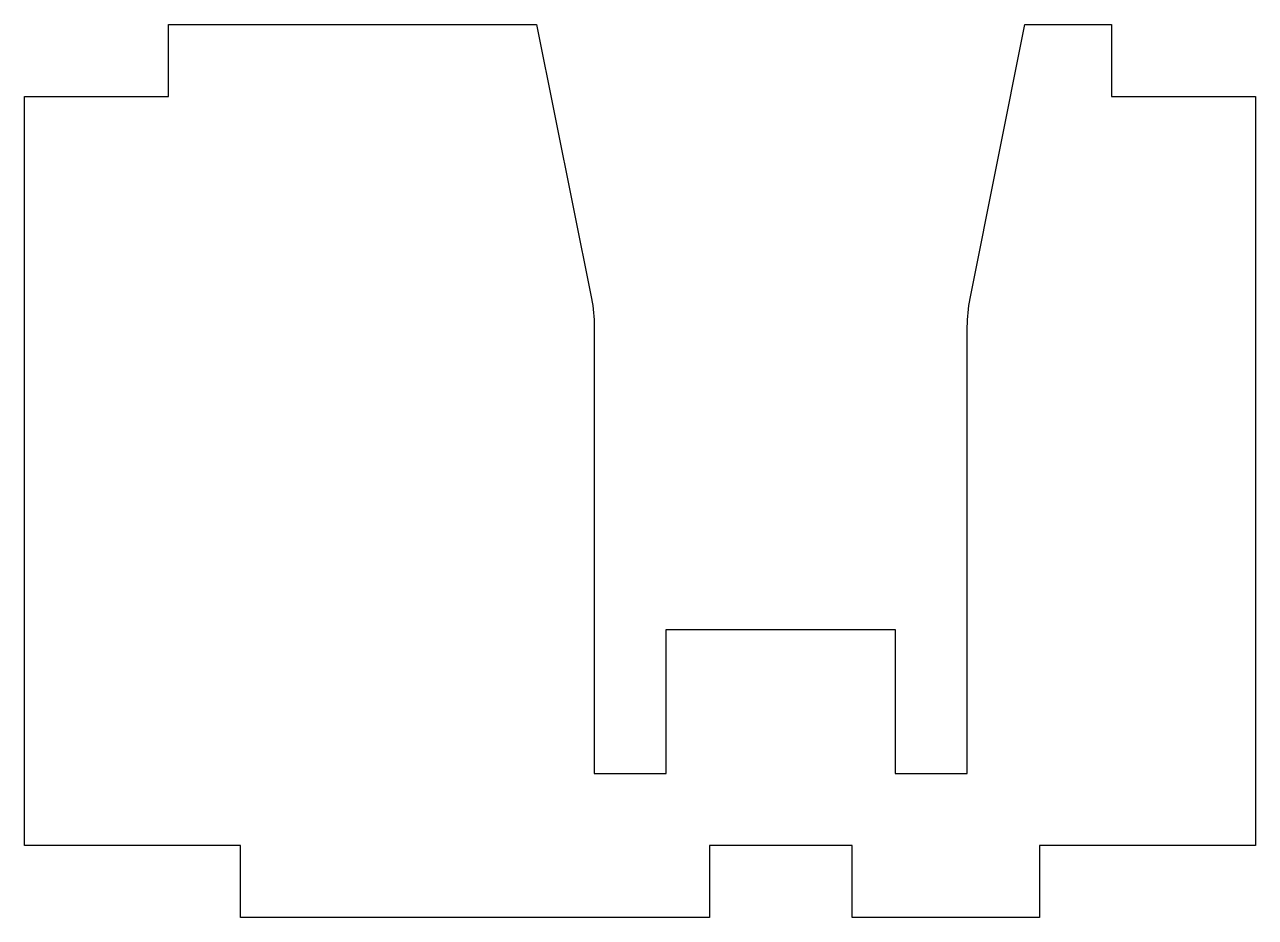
# Model space of a CAD drawing. Header units: millimetres. Extents: x -47.5 to 38, y -33 to 29.
import ezdxf

# ---------------------------------------------------------------- set-up
doc = ezdxf.new("R2010")
doc.units = ezdxf.units.MM
doc.layers.get('0').update_dxf_attribs({"linetype": 'CONTINUOUS'})

msp = doc.modelspace()

# ---------------------------------------------------------------- linework, layer by layer
msp.add_lwpolyline([(17.95, 8.01, -0.049389), (18.144, 9.971), (21.95, 29), (27.95, 29), (27.95, 24), (37.95, 24), (37.95, -28), (22.95, -28), (22.95, -33), (9.95, -33), (9.95, -28), (0.05, -28), (0.05, -33), (-32.5, -33), (-32.5, -28), (-47.5, -28), (-47.5, 24), (-37.5, 24), (-37.5, 29), (-11.95, 29), (-8.144, 9.971, -0.049389), (-7.95, 8.01), (-7.95, -23), (-2.95, -23), (-2.95, -13), (12.95, -13), (12.95, -23), (17.95, -23)], format="xyb", close=True)

doc.saveas('drawing.dxf')
